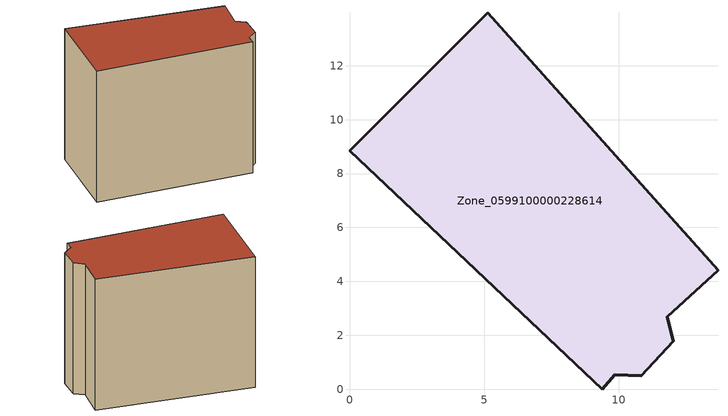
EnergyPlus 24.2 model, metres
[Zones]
Zone_0599100000228614
 floor ground (C_G): 9.37,0 0,8.84 5.13,13.96 13.68,4.4 11.8,2.69 12.02,1.78 10.82,0.49 9.85,0.54 z0
 wall outside (C_F): 0,8.84 9.37,0 9.85,0.54 10.82,0.49 12.02,1.78 11.8,2.69 13.68,4.4 5.13,13.96 0,8.84 z0:11.43
 roof outside (C_R): 13.68,4.4 5.13,13.96 0,8.84 9.37,0 9.85,0.54 10.82,0.49 12.02,1.78 11.8,2.69 z11.43
[BUILDING]
Pand.0599100000228614: North Axis=0; Terrain=City; Loads Convergence Tolerance Value=0.04; Temperature Convergence Tolerance Value=0.4; Solar Distribution=FullExterior; Maximum Number of Warmup Days=25; Minimum Number of Warmup Days=1
[Site:Location]
Rotterdam.The.Hague.AP_ZH_NLD Design_Conditions: Latitude=51.96; Longitude=4.45; Time Zone=1; Elevation=-4.5
[SITE:GROUNDTEMPERATURE:BUILDINGSURFACE]
18, 18, 18, 18, 18, 18, 18, 18, 18, 18, 18, 18
[MATERIAL] Thermal Absorptance=0.9; Solar Absorptance=0.7; Visible Absorptance=0.7
Name | Roughness | Thickness | Conductivity | Density | Specific Heat
G.TI.1946 | MediumSmooth | 0.15 | 1 | 540 | 1210
F.TI.1946 | Rough | 0.3 | 0.857143 | 1920 | 840
R.TI.1946 | MediumRough | 0.2 | 0.1 | 1500 | 1000
[CONSTRUCTION]
C_G: G.TI.1946
C_F: F.TI.1946
C_R: R.TI.1946
[ZONE]
Zone_0599100000228614: Type=1; Multiplier=1; Ceiling Height=Autocalculate; Volume=Autocalculate; Floor Area=autocalculate; Part of Total Floor Area=Yes
[ZONEINFILTRATION:DESIGNFLOWRATE]
Infil_Zone_0599100000228614: Zone or ZoneList or Space or SpaceList=Zone_0599100000228614; Schedule=AlwaysOn; Design Flow Rate Calculation Method=Flow/Area; Flow Rate per Floor Area=0.003; Constant Term Coefficient=1; Temperature Term Coefficient=0; Velocity Term Coefficient=0; Velocity Squared Term Coefficient=0
[HVACTEMPLATE:ZONE:IDEALLOADSAIRSYSTEM]
Zone_0599100000228614: Maximum Heating Supply Air Temperature=50; Minimum Cooling Supply Air Temperature=13; Maximum Heating Supply Air Humidity Ratio=0.0156; Minimum Cooling Supply Air Humidity Ratio=0.0077; Heating Limit=NoLimit; Cooling Limit=NoLimit; Dehumidification Control Type=ConstantSensibleHeatRatio; Cooling Sensible Heat Ratio=0.7; Dehumidification Setpoint=60; Humidification Control Type=None; Humidification Setpoint=30; Outdoor Air Method=None; Outdoor Air Flow Rate per Person=0.00944; Outdoor Air Flow Rate per Zone Floor Area=0; Outdoor Air Flow Rate per Zone=0; Demand Controlled Ventilation Type=None; Outdoor Air Economizer Type=NoEconomizer; Heat Recovery Type=None; Sensible Heat Recovery Effectiveness=0.7; Latent Heat Recovery Effectiveness=0.65
[ZONECONTROL:THERMOSTAT]
ThermostatControl_Zone_0599100000228614: Zone or ZoneList=Zone_0599100000228614; Control Type Schedule=DualSetpointControlType; Control 1=Thermostat_Zone_0599100000228614; Temperature Difference Between Cutout And Setpoint=0
[THERMOSTATSETPOINT:DUALSETPOINT]
Thermostat_Zone_0599100000228614: Heating Setpoint Temperature Schedule=HeatingSetpoint_Zone_0599100000228614; Cooling Setpoint Temperature Schedule=CoolingSetpoint_Zone_0599100000228614
[SCHEDULE:COMPACT]
HeatingSetpoint_Zone_0599100000228614: Through: 12/31, For: AllDays, Until: 24:00, 21
CoolingSetpoint_Zone_0599100000228614: Through: 12/31, For: AllDays, Until: 24:00, 24
DualSetpointControlType: Through: 12/31, For: AllDays, Until: 24:00, 4
AlwaysOn: Through: 12/31, For: AllDays, Until: 24:00, 1
